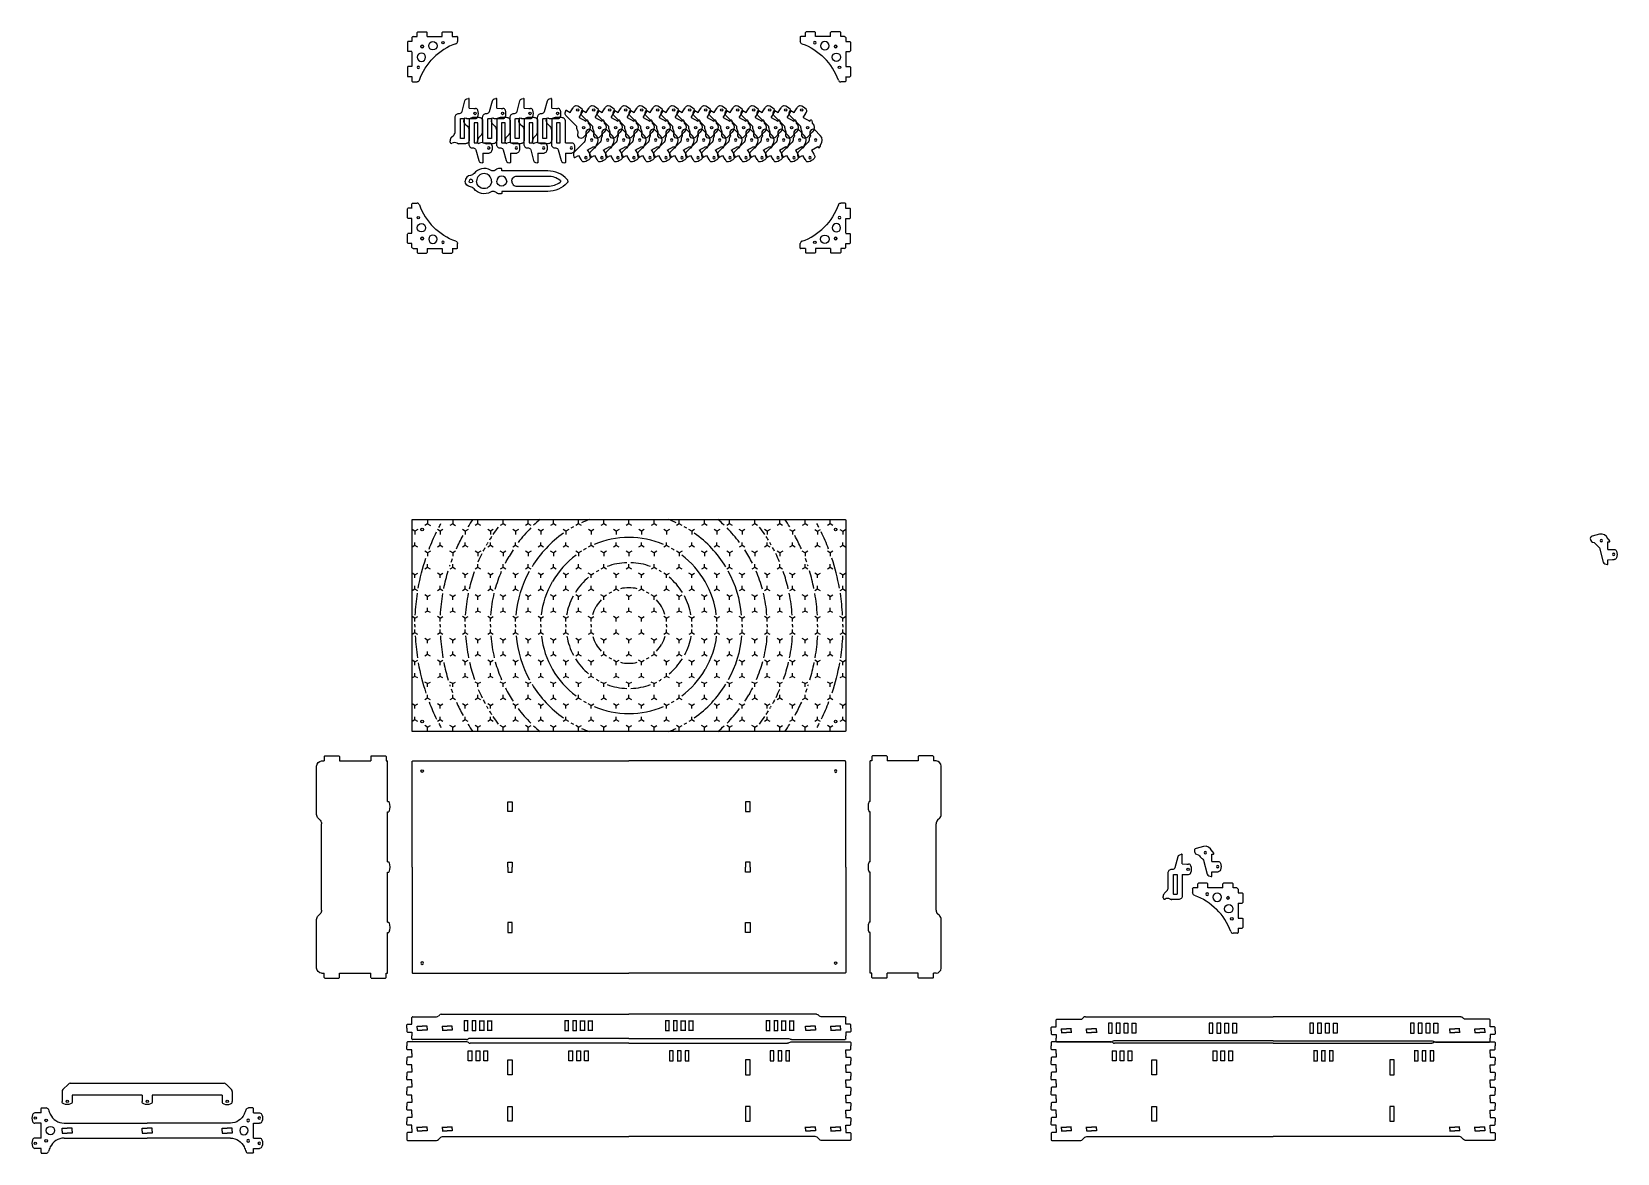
# Model space of a CAD drawing. Header units: inches. Extents: x -309 to 118, y -31 to 166.
# Drawn here: x -172.6 to -93.8, y 109.8 to 165.5 of the extents above; entities that cross this region are included whole.
import ezdxf

# ---------------------------------------------------------------- set-up
doc = ezdxf.new("R2010")
doc.units = ezdxf.units.IN
doc.header["$MEASUREMENT"] = 0
for name, color, linetype in [('CUT', 1, 'Continuous'), ('CUT_195', 3, 'Continuous'), ('ETCH', 5, 'Continuous')]:
    doc.layers.add(name, color=color, linetype=linetype)

# ---------------------------------------------------------------- blocks, each defined once
blk = doc.blocks.new('HingeHole')
at = {"layer": 'CUT', "ltscale": 0.003906}
for p, q in [((-0.0975, 0.495), (0.0975, 0.495)), ((0.0975, 0.005), (-0.0975, 0.005)), ((-0.0925, 0), (-0.0925, 0.5)), ((0.0925, 0.5), (0.0925, 0))]:
    blk.add_line(p, q, dxfattribs=at)
blk = doc.blocks.new('BraceHole_Quarter')
at = {"layer": 'CUT', "ltscale": 0.003906}
for p, q in [((-0.25, 0.0935), (0, 0.0935)), ((-0.246, 0), (-0.246, 0.0975))]:
    blk.add_line(p, q, dxfattribs=at)
blk = doc.blocks.new('BraceHole')
at = {"color": 0}
blk.add_blockref('BraceHole_Quarter', (0, 0), dxfattribs=at)
at = {"color": 0, "xscale": -1, "rotation": 180}
blk.add_blockref('BraceHole_Quarter', (0, 0), dxfattribs=at)
at = {"color": 0, "xscale": -1}
blk.add_blockref('BraceHole_Quarter', (0, 0), dxfattribs=at)
at = {"color": 0, "rotation": 180}
blk.add_blockref('BraceHole_Quarter', (0, 0), dxfattribs=at)
blk = doc.blocks.new('BraceHoles')
at = {"color": 0}
for p in [(0.5, 0), (1.75, 0)]:
    blk.add_blockref('BraceHole', p, dxfattribs=at)
blk = doc.blocks.new('Dovetail_Half')
for p, q in [((-0.25, 0.21375), (-0.25, 0.375)), ((-0.25, 0.21375), (-0.21875, 0.1825)), ((0, 0.1825), (-0.21875, 0.1825)), ((0, 0), (0, 0.1825))]:
    blk.add_line(p, q)
blk = doc.blocks.new('Bottom_Back_Half')
at = {"layer": 'CUT', "ltscale": 0.015625}
for p, q in [((-11.025, 6.229), (-11.025, 6.063)), ((-8.05, 6.26), (-10.994, 6.26)), ((0, 6.198), (-7.884, 6.198))]:
    blk.add_line(p, q, dxfattribs=at)
for points in [[(-5.793, 5.372), (-5.793, 4.628), (-6.017, 4.628), (-6.017, 5.372)], [(-5.793, 3.06), (-5.793, 2.316), (-6.017, 2.316), (-6.017, 3.06)]]:
    blk.add_lwpolyline(points, close=True, dxfattribs=at)
blk.add_lwpolyline([(-11.025, 1.563), (-11.025, 1.401, 0.414214), (-10.994, 1.37), (-9.55, 1.37, 0.198912), (-9.461, 1.407), (-9.347, 1.521, -0.198912), (-9.259, 1.558), (0, 1.558)], format="xyb", dxfattribs=at)
for centre, radius, start, end in [((-10.994, 6.229), 0.0312, 90, 180), ((-8.05, 6.135), 0.125, 48.59038, 90), ((-7.884, 6.323), 0.125, 228.59038, 270)]:
    blk.add_arc(centre, radius, start, end, dxfattribs=at)
at = {"rotation": 180}
for p in [(-7.89, 5.817), (-7.5, 5.817), (-7.11, 5.817), (-2.89, 5.817), (-2.5, 5.817), (-2.11, 5.817)]:
    blk.add_blockref('HingeHole', p, dxfattribs=at)
blk.add_blockref('BraceHoles', (-10.77, 1.938))
at = {"layer": 'CUT'}
for p in [(-10.775, 5.688), (-10.775, 4.938), (-10.775, 4.188), (-10.775, 3.438), (-10.775, 2.688), (-10.775, 1.938)]:
    blk.add_blockref('Dovetail_Half', p, dxfattribs=at)
at = {"layer": 'CUT', "xscale": -1, "rotation": 180}
for p in [(-10.775, 5.688), (-10.775, 4.938), (-10.775, 4.188), (-10.775, 3.438), (-10.775, 2.688), (-10.775, 1.938)]:
    blk.add_blockref('Dovetail_Half', p, dxfattribs=at)
blk = doc.blocks.new('Bottom_Back_Full')
blk.add_blockref('Bottom_Back_Half', (0, -1.375))
at = {"xscale": -1}
blk.add_blockref('Bottom_Back_Half', (0, -1.375), dxfattribs=at)
blk = doc.blocks.new('Dovetail_Out_Half')
for p, q in [((-0.01, 0.16125), (0.02125, 0.1925)), ((-0.01, 0), (-0.01, 0.16125)), ((0.02125, 0.1925), (0.24, 0.1925)), ((0.24, 0.1925), (0.24, 0.375))]:
    blk.add_line(p, q)
blk = doc.blocks.new('Lid_Top_Back_Half')
at = {"layer": 'CUT'}
for p, q in [((8.07, 0.005), (10.744, 0.005)), ((0, -0.058), (7.904, -0.058)), ((10.775, -0.026), (10.775, -0.188)), ((9.325, -1.255), (0, -1.255)), ((9.465, -1.167), (9.414, -1.218)), ((10.744, -1.13), (9.554, -1.13)), ((10.775, -0.938), (10.775, -1.099))]:
    blk.add_line(p, q, dxfattribs=at)
for centre, radius, start, end in [((8.07, -0.12), 0.125, 90, 131.40962), ((10.744, -0.026), 0.0312, 0, 90), ((7.904, 0.067), 0.125, 270, 311.40962), ((9.325, -1.13), 0.125, 270, 315), ((9.554, -1.255), 0.125, 90, 135), ((10.744, -1.099), 0.0312, 270, 0)]:
    blk.add_arc(centre, radius, start, end, dxfattribs=at)
at = {"rotation": 180}
for p in [(1.915, -0.437), (2.305, -0.437), (6.915, -0.437), (7.305, -0.437)]:
    blk.add_blockref('HingeHole', p, dxfattribs=at)
at = {"xscale": -1, "rotation": 180}
for p in [(2.695, -0.437), (3.085, -0.437), (7.695, -0.437), (8.085, -0.437)]:
    blk.add_blockref('HingeHole', p, dxfattribs=at)
at = {"xscale": -1}
blk.add_blockref('BraceHoles', (10.77, -0.563), dxfattribs=at)
at = {"layer": 'CUT', "xscale": -1}
blk.add_blockref('Dovetail_Out_Half', (11.015, -0.563), dxfattribs=at)
at = {"layer": 'CUT', "rotation": 180}
blk.add_blockref('Dovetail_Out_Half', (11.015, -0.563), dxfattribs=at)
blk = doc.blocks.new('Lid_Top_Back')
at = {"xscale": -1}
blk.add_blockref('Lid_Top_Back_Half', (0, 0), dxfattribs=at)
blk.add_blockref('Lid_Top_Back_Half', (0, 0))
blk = doc.blocks.new('BottomPlate_V2_Quarter')
at = {"layer": 'CUT'}
blk.add_lwpolyline([(-0.966, -1.279), (-0.966, 3.96, -0.414214), (-0.934, 3.991), (9.804, 3.991)], format="xyb", dxfattribs=at)
blk.add_lwpolyline([(4.011, 1.474), (3.787, 1.474), (3.787, 1.968), (4.011, 1.968)], close=True, dxfattribs=at)
blk.add_lwpolyline([(3.787, -1.279), (3.787, -1.032), (4.011, -1.032), (4.011, -1.279)], dxfattribs=at)
blk.add_circle((-0.466, 3.491), 0.0645, dxfattribs=at)
blk = doc.blocks.new('BottomPlate_V2')
blk.add_blockref('BottomPlate_V2_Quarter', (-9.804, 1.279))
at = {"xscale": -1}
blk.add_blockref('BottomPlate_V2_Quarter', (9.804, 1.279), dxfattribs=at)
at = {"xscale": -1, "rotation": 180}
blk.add_blockref('BottomPlate_V2_Quarter', (-9.804, -1.279), dxfattribs=at)
at = {"rotation": 180}
blk.add_blockref('BottomPlate_V2_Quarter', (9.804, -1.279), dxfattribs=at)
blk = doc.blocks.new('Latch_Mid')
at = {"layer": 'CUT_195', "ltscale": 0.007812}
for p, q in [((0.253, 0.919), (0.253, 1.369)), ((0.253, 0.919), (0.49, 0.909)), ((0.48, 0.909), (0.562, 0.909)), ((0.253, 0.403), (0.49, 0.403)), ((0.48, 0.403), (0.562, 0.403)), ((-0.698, -0.768), (-0.698, -0.7)), ((-0.625, -0.524), (-0.521, -0.42))]:
    blk.add_line(p, q, dxfattribs=at)
for points in [[(-0.448, -0.243), (-0.448, 0.472, -0.414214), (-0.261, 0.659), (-0.226, 0.659, 0.339454), (-0.105, 0.752), (0.038, 1.288, -0.267949), (0.127, 1.376), (0.214, 1.4)], [(0.253, 0.403), (0.253, -0.659, -0.414214), (0.065, -0.847), (-0.261, -0.847, -0.131652), (-0.354, -0.822, -0.131652)]]:
    blk.add_lwpolyline(points, format="xyb", dxfattribs=at)
at = {"layer": 'CUT_195'}
blk.add_lwpolyline([(-0.19, -0.573), (-0.19, 0.386, -0.414214), (-0.174, 0.401), (-0.021, 0.401, -0.414214), (-0.005, 0.386), (-0.005, -0.573, -0.414214), (-0.021, -0.589), (-0.174, -0.589, -0.414214)], format="xyb", close=True, dxfattribs=at)
at = {"layer": 'CUT_195', "ltscale": 0.003906}
blk.add_circle((0.542, 0.656), 0.0595, dxfattribs=at)
at = {"layer": 'CUT_195', "ltscale": 0.007812}
for centre, radius, start, end in [((0.222, 1.369), 0.0312, 0, 105), ((0.562, 0.784), 0.125, 18.36546, 90), ((0.177, 0.656), 0.531, 341.63454, 18.36546), ((0.562, 0.528), 0.125, 270, 341.63454), ((-0.448, -0.7), 0.25, 135, 180), ((-0.636, -0.768), 0.0625, 180, 300), ((-0.698, -0.243), 0.25, 315, 0), ((-0.479, -1.038), 0.25, 60, 120), ((-0.261, -0.659), 0.188, 240, 270)]:
    blk.add_arc(centre, radius, start, end, dxfattribs=at)
blk = doc.blocks.new('Bracket_V2')
at = {"layer": 'CUT'}
for p, q in [((-0.387, 0.451), (-0.419, 0.419)), ((-0.387, 0.451), (-0.2, 0.451)), ((-0.2, 0.65), (-0.168, 0.682)), ((-0.2, 0.451), (-0.2, 0.65)), ((-0.168, 0.682), (0.275, 0.682)), ((0.275, 0.682), (0.306, 0.65)), ((0.306, 0.451), (0.306, 0.65)), ((0.311, 0.451), (1.05, 0.451)), ((1.05, 0.65), (1.082, 0.682)), ((1.05, 0.451), (1.05, 0.65)), ((1.082, 0.682), (1.525, 0.682)), ((1.525, 0.682), (1.556, 0.65)), ((1.551, 0.451), (1.777, 0.451)), ((1.556, 0.451), (1.556, 0.65)), ((1.808, 0.419), (1.808, 0.202))]:
    blk.add_line(p, q, dxfattribs=at)
for centre, radius in [((0.053, -0.053), 0.0645), ((0.589, -0.017), 0.209), ((1.089, 0.137), 0.0645)]:
    blk.add_circle(centre, radius, dxfattribs=at)
for centre, radius, start, end in [((2.735, -2.735), 2.995, 109.70475, 135), ((1.683, 0.202), 0.125, 289.70475, 360), ((1.777, 0.419), 0.0312, 0, 90)]:
    blk.add_arc(centre, radius, start, end, dxfattribs=at)
blk = doc.blocks.new('Bracket_V2_both')
at = {"xscale": -1}
blk.add_blockref('Bracket_V2', (-0.447, -0.447), dxfattribs=at)
at = {"rotation": 270}
blk.add_blockref('Bracket_V2', (-0.447, -0.447), dxfattribs=at)
blk = doc.blocks.new('HingeTop')
at = {"layer": 'CUT_195', "ltscale": 0.007812}
for p, q in [((-0.242, 0.263), (-0.005, 0.253)), ((-0.015, 0.253), (0.067, 0.253)), ((-0.242, -0.253), (-0.005, -0.253)), ((-0.015, -0.253), (0.067, -0.253))]:
    blk.add_line(p, q, dxfattribs=at)
at = {"layer": 'CUT_195'}
blk.add_lwpolyline([(-0.242, -0.25), (-0.242, -0.622), (-0.179, -0.622, -0.57735), (-0.152, -0.669), (-0.191, -0.737, -0.267949), (-0.218, -0.753), (-0.224, -0.753, 0.336424), (-0.254, -0.776, -0.411031), (-0.655, -1.004), (-1.025, -0.905, -0.414214), (-1.114, -0.752), (-1.099, -0.698, -0.267949), (-1.011, -0.61), (-0.934, -0.589, 0.203798), (-0.857, -0.529, -0.141217), (-0.729, -0.4, 0.203798), (-0.668, -0.323), (-0.481, 0.375, -0.267949), (-0.393, 0.464), (-0.281, 0.493, -0.493145), (-0.242, 0.463), (-0.242, 0.263)], format="xyb", dxfattribs=at)
at = {"layer": 'CUT_195', "ltscale": 0.003906}
for centre in [(0.047, 0), (-0.57, -0.688)]:
    blk.add_circle(centre, 0.0595, dxfattribs=at)
at = {"layer": 'CUT_195', "ltscale": 0.007812}
for centre, radius, start, end in [((0.067, 0.128), 0.125, 18.36546, 90), ((-0.318, 0), 0.531, 341.63454, 18.36546), ((0.067, -0.128), 0.125, 270, 341.63454)]:
    blk.add_arc(centre, radius, start, end, dxfattribs=at)
blk = doc.blocks.new('DividerTab')
for p, q in [((-2.729, 0), (-5.145, 0)), ((4.895, 0), (2.479, 0)), ((-5.645, -0.405), (-5.614, -0.373)), ((-5.645, -0.405), (-5.645, -1.102)), ((-5.614, -0.373), (-5.395, -0.373)), ((-5.395, -0.25), (-5.395, -0.373)), ((-2.552, -0.073), (-2.448, -0.177)), ((2.021, -0.25), (-2.271, -0.25)), ((2.302, -0.073), (2.198, -0.177)), ((5.145, -0.25), (5.145, -0.373)), ((5.364, -0.373), (5.145, -0.373)), ((5.395, -0.405), (5.364, -0.373)), ((5.395, -0.405), (5.395, -1.102)), ((-5.614, -1.133), (-5.645, -1.102)), ((-5.614, -1.133), (-5.395, -1.133)), ((-5.395, -1.133), (-5.395, -2.686)), ((5.145, -1.133), (5.145, -2.686)), ((5.364, -1.133), (5.145, -1.133)), ((5.364, -1.133), (5.395, -1.102)), ((-5.645, -2.717), (-5.614, -2.686)), ((-5.645, -2.717), (-5.645, -3.415)), ((-5.614, -2.686), (-5.395, -2.686)), ((5.364, -2.686), (5.145, -2.686)), ((5.395, -2.717), (5.364, -2.686)), ((5.395, -2.717), (5.395, -3.415)), ((-5.614, -3.446), (-5.645, -3.415)), ((-5.614, -3.446), (-5.395, -3.446)), ((-5.395, -3.446), (-5.395, -3.528)), ((-3.38, -3.528), (-5.395, -3.528)), ((-3.38, -3.528), (-3.38, -3.581)), ((-0.38, -3.528), (-2.87, -3.528)), ((-2.87, -3.528), (-2.87, -3.581)), ((-0.38, -3.528), (-0.38, -3.581)), ((2.62, -3.528), (0.13, -3.528)), ((0.13, -3.528), (0.13, -3.581)), ((2.62, -3.528), (2.62, -3.581)), ((5.145, -3.528), (3.13, -3.528)), ((3.13, -3.528), (3.13, -3.581)), ((5.145, -3.446), (5.145, -3.528)), ((5.364, -3.446), (5.145, -3.446)), ((5.364, -3.446), (5.395, -3.415))]:
    blk.add_line(p, q)
for centre, radius, start, end in [((-5.145, -0.25), 0.25, 90, 180), ((-2.729, -0.25), 0.25, 45, 90), ((2.479, -0.25), 0.25, 90, 135), ((4.895, -0.25), 0.25, 0, 90), ((-2.271, 0), 0.25, 225, 270), ((2.021, 0), 0.25, 270, 315), ((-3.125, -2.953), 0.679, 247.94246, 292.08201), ((-0.125, -2.953), 0.679, 247.94246, 292.08201), ((2.875, -2.953), 0.679, 247.94246, 292.08201)]:
    blk.add_arc(centre, radius, start, end)
blk = doc.blocks.new('GridHex')
at = {"layer": 'CUT'}
blk.add_lwpolyline([(-28.632, -8.364), (-28.632, 2.114, -0.414214), (-28.601, 2.145), (-7.123, 2.145, -0.414214), (-7.092, 2.114), (-7.092, -8.364, -0.414214), (-7.123, -8.395), (-28.601, -8.395, -0.414214)], format="xyb", close=True, dxfattribs=at)
for centre in [(-28.132, 1.645), (-7.592, 1.645), (-28.132, -7.895), (-7.592, -7.895)]:
    blk.add_circle(centre, 0.0645, dxfattribs=at)
blk = doc.blocks.new('Node')
at = {"layer": 'CUT', "linetype": 'Continuous'}
for p, q in [((0, 0), (-0.139, -0.08)), ((0, 0), (0, 0.161)), ((0.139, -0.08), (0, 0))]:
    blk.add_line(p, q, dxfattribs=at)
blk = doc.blocks.new('HexRing')
at = {"layer": 'ETCH'}
for radius, start, end in [(10.625, 27.30273, 28.51701), (8.125, 29.48976, 30), (9.375, 23.9534, 28.51701), (10.625, 20.93855, 25.95223), (6.875, 26.80108, 30), (8.125, 27.05494, 28.52128), (8.125, 22.97239, 26.18108), (9.375, 19.57419, 20.76408), (10.625, 10.05143, 18.39697), (5.625, 5.29439, 28.72666), (6.875, 15.16591, 23.1301), (8.125, 13.0021, 19.29539), (9.375, 18.30245, 18.79691), (9.375, 11.33708, 16.82765), (4.375, 6.8699, 30), (6.875, 4.30765, 13.54409), (8.125, 3.63128, 11.35988), (9.375, 3.13863, 9.81922), (10.625, 2.76376, 8.66166), (1.875, 17.15636, 30), (3.125, 9.79182, 28.17766), (1.875, 0, 2.29272), (3.125, 0, 1.37529), (4.375, 0, 0.98228), (5.625, 0, 0.76398), (6.875, 0, 0.62506), (8.125, 0, 0.5289), (9.375, 0, 0.45837), (10.625, 0, 0.40445)]:
    blk.add_arc((0, 0), radius, start, end, dxfattribs=at)
blk = doc.blocks.new('Ripples')
at = {"layer": 'ETCH'}
for radius, start, end in [(9.375, 145.79654, 148.51701), (8.125, 142.97239, 146.18108), (6.875, 135.16591, 143.1301), (6.875, 129.95532, 133.54409), (5.625, 120, 120.76398), (5.625, 119.23602, 120), (5.625, 110.46452, 114.70561), (5.625, 65.29439, 69.53548), (5.625, 60, 60.76398), (5.625, 59.23602, 60), (6.875, 46.45591, 50.04468), (6.875, 36.8699, 44.83409), (8.125, 33.81892, 37.02761), (9.375, 31.48299, 34.20346), (8.125, 149.48976, 150), (8.125, 147.05494, 148.52128), (5.625, 125.29439, 148.72666), (4.375, 90, 113.1301), (4.375, 66.8699, 90), (5.625, 31.27334, 54.70561), (8.125, 31.47872, 32.94506), (8.125, 30, 30.51024), (6.875, 146.80108, 150), (4.375, 126.8699, 150), (4.375, 120, 120.98228), (4.375, 119.01772, 120), (4.375, 60, 60.98228), (4.375, 59.01772, 60), (4.375, 30, 53.1301), (6.875, 30, 33.19892), (3.125, 129.79182, 148.17766), (3.125, 120, 121.37529), (3.125, 118.62471, 120), (3.125, 91.82234, 110.20818), (3.125, 69.79182, 88.17766), (3.125, 60, 61.37529), (3.125, 58.62471, 60), (3.125, 31.82234, 50.20818), (1.875, 120, 122.29272), (1.875, 117.70728, 120), (1.875, 90, 102.84364), (1.875, 77.15636, 90), (1.875, 60, 62.29272), (1.875, 57.70728, 60), (1.875, 137.15636, 150), (1.875, 30, 42.84364), (1.875, 210, 222.84364), (1.875, 317.15636, 330), (4.375, 210, 233.1301), (3.125, 211.82234, 230.20818), (1.875, 237.70728, 240), (1.875, 240, 242.29272), (1.875, 257.15636, 270), (1.875, 270, 282.84364), (1.875, 297.70728, 300), (1.875, 300, 302.29272), (3.125, 309.79182, 328.17766), (4.375, 306.8699, 330), (5.625, 211.27334, 234.70561), (3.125, 238.62471, 240), (3.125, 240, 241.37529), (3.125, 249.79182, 268.17766), (3.125, 271.82234, 290.20818), (3.125, 298.62471, 300), (3.125, 300, 301.37529), (5.625, 305.29439, 328.72666), (6.875, 210, 213.19892), (4.375, 239.01772, 240), (4.375, 240, 240.98228), (4.375, 299.01772, 300), (4.375, 300, 300.98228), (6.875, 326.80108, 330), (8.125, 210, 210.51024), (8.125, 211.47872, 212.94506), (8.125, 213.81892, 217.02761), (6.875, 216.8699, 224.83409), (4.375, 246.8699, 270), (4.375, 270, 293.1301), (6.875, 315.16591, 323.1301), (8.125, 322.97239, 326.18108), (8.125, 327.05494, 328.52128), (8.125, 329.48976, 330), (9.375, 211.48299, 214.20346), (6.875, 226.45591, 230.04468), (5.625, 239.23602, 240), (5.625, 240, 240.76398), (5.625, 245.29439, 249.53548), (5.625, 290.46452, 294.70561), (5.625, 299.23602, 300), (5.625, 300, 300.76398), (6.875, 309.95532, 313.54409), (9.375, 325.79654, 328.51701)]:
    blk.add_arc((0, 0), radius, start, end, dxfattribs=at)
at = {"layer": 'ETCH', "xscale": -1}
blk.add_blockref('HexRing', (0, 0), dxfattribs=at)
at = {"layer": 'ETCH'}
blk.add_blockref('HexRing', (0, 0), dxfattribs=at)
at = {"layer": 'ETCH', "rotation": 180}
blk.add_blockref('HexRing', (0, 0), dxfattribs=at)
at = {"layer": 'ETCH', "xscale": -1, "rotation": 180}
blk.add_blockref('HexRing', (0, 0), dxfattribs=at)
blk = doc.blocks.new('LidArt')
at = {"layer": 'CUT'}
for radius, start, end in [(9.375, 29.92643, 30), (4.375, 299.01772, 300)]:
    blk.add_arc((0, 0), radius, start, end, dxfattribs=at)
for name, p in [('GridHex', (17.862, 3.125)), ('Ripples', (0, 0))]:
    blk.add_blockref(name, p)
for p, xscale, rotation in [((-10.625, 4.691), -1, 180), ((-10, 5.052), -0.9999999999999997, 240), ((-9.375, 4.691), -1, 180), ((-8.75, 5.052), -0.9999999999999997, 240), ((-8.125, 4.691), -1, 180), ((-7.5, 5.052), -1, 119.9999999999999), ((-6.875, 4.691), -1, 180), ((-6.25, 5.052), -1, 119.9999999999999), ((-5.625, 4.691), -1, 180), ((-5, 5.052), -1, 119.9999999999999), ((-4.375, 4.691), -1, 180), ((-3.75, 5.052), -1, 119.9999999999999), ((-3.125, 4.691), -1, 180), ((-2.5, 5.052), -1, 119.9999999999999), ((-1.875, 4.691), -1, 180), ((-1.25, 5.052), -1, 119.9999999999999), ((-0.625, 4.691), -1, 180), ((0, 5.052), -1, 119.9999999999999), ((0.625, 4.691), -1, 180), ((1.25, 5.052), -1, 119.9999999999999), ((1.875, 4.691), -1, 180), ((2.5, 5.052), -1, 119.9999999999999), ((3.125, 4.691), -1, 180), ((3.75, 5.052), -1, 119.9999999999999), ((4.375, 4.691), -1, 180), ((5, 5.052), -1, 119.9999999999999), ((5.625, 4.691), -1, 180), ((6.25, 5.052), -1, 119.9999999999999), ((6.875, 4.691), -1, 180), ((7.5, 5.052), -1, 119.9999999999999), ((8.75, 5.052), -1, 119.9999999999999), ((10, 5.052), -1, 119.9999999999999), ((-10.625, 3.969), -1, 119.9999999999999), ((-9.375, 3.969), -1, 119.9999999999999), ((-8.125, 3.969), -1, 119.9999999999999), ((-6.875, 3.969), -1, 119.9999999999999), ((-5.625, 3.969), -1, 119.9999999999999), ((-4.375, 3.969), -1, 119.9999999999999), ((-3.125, 3.969), -1, 119.9999999999999), ((-1.875, 3.969), -1, 119.9999999999999), ((-0.625, 3.969), -1, 119.9999999999999), ((0.625, 3.969), -1, 119.9999999999999), ((1.875, 3.969), -1, 119.9999999999999), ((3.125, 3.969), -1, 119.9999999999999), ((4.375, 3.969), -1, 119.9999999999999), ((5.625, 3.969), -1, 119.9999999999999), ((6.875, 3.969), -1, 119.9999999999999), ((8.125, 3.969), -1, 119.9999999999999), ((9.375, 3.969), -1, 119.9999999999999), ((10.625, 3.969), -1, 119.9999999999999), ((-10, 3.608), -1, 180), ((-8.75, 3.608), -1, 180), ((-7.5, 3.608), -1, 180), ((-6.25, 3.608), -1, 180), ((-5, 3.608), -1, 180), ((-3.75, 3.608), -1, 180), ((-2.5, 3.608), -1, 180), ((-1.25, 3.608), -1, 180), ((0, 3.608), -1, 180), ((1.25, 3.608), -1, 180), ((2.5, 3.608), -1, 180), ((3.75, 3.608), -1, 180), ((5, 3.608), -1, 180), ((6.25, 3.608), -1, 180), ((7.5, 3.608), -1, 180), ((8.75, 3.608), -1, 180), ((10, 3.608), -1, 180), ((-10.625, 2.526), -1, 59.99999999999994), ((-10, 2.887), -1, 119.9999999999999), ((-9.375, 2.526), -1, 59.99999999999994), ((-8.75, 2.887), -1, 119.9999999999999), ((-8.125, 2.526), -1, 59.99999999999994), ((-7.5, 2.887), -1, 119.9999999999999), ((-6.875, 2.526), -1, 59.99999999999994), ((-6.25, 2.887), -1, 119.9999999999999), ((-5.625, 2.526), -1, 59.99999999999994), ((-5, 2.887), -1, 119.9999999999999), ((-4.375, 2.526), -1, 59.99999999999994), ((-3.75, 2.887), -1, 119.9999999999999), ((-3.125, 2.526), -1, 59.99999999999994), ((-2.5, 2.887), -1, 119.9999999999999), ((-1.875, 2.526), -1, 59.99999999999994), ((-1.25, 2.887), -1, 119.9999999999999), ((-0.625, 2.526), -1, 59.99999999999994), ((0, 2.887), -1, 119.9999999999999), ((0.625, 2.526), -1, 59.99999999999994), ((1.25, 2.887), -1, 119.9999999999999), ((1.875, 2.526), -1, 59.99999999999994), ((2.5, 2.887), -1, 119.9999999999999), ((3.125, 2.526), -1, 59.99999999999994), ((3.75, 2.887), -1, 119.9999999999999), ((4.375, 2.526), -1, 59.99999999999994), ((5, 2.887), -1, 119.9999999999999), ((5.625, 2.526), -1, 59.99999999999994), ((6.25, 2.887), -1, 119.9999999999999), ((6.875, 2.526), -1, 59.99999999999994), ((7.5, 2.887), -1, 119.9999999999999), ((8.125, 2.526), -1, 59.99999999999994), ((8.75, 2.887), -1, 119.9999999999999), ((9.375, 2.526), -1, 59.99999999999994), ((10, 2.887), -1, 119.9999999999999), ((10.625, 2.526), -1, 59.99999999999994), ((-10.625, 1.804), -1, 119.9999999999999), ((-10, 1.443), -1, 59.99999999999994), ((-9.375, 1.804), -1, 119.9999999999999), ((-8.75, 1.443), -1, 59.99999999999994), ((-8.125, 1.804), -1, 119.9999999999999), ((-7.5, 1.443), -1, 59.99999999999994), ((-6.875, 1.804), -1, 119.9999999999999), ((-6.25, 1.443), -1, 59.99999999999994), ((-5.625, 1.804), -1, 119.9999999999999), ((-5, 1.443), -1, 59.99999999999994), ((-4.375, 1.804), -1, 119.9999999999999), ((-3.75, 1.443), -1, 59.99999999999994), ((-3.125, 1.804), -1, 119.9999999999999), ((-2.5, 1.443), -1, 59.99999999999994), ((-1.875, 1.804), -1, 119.9999999999999), ((-1.25, 1.443), -1, 59.99999999999994), ((-0.625, 1.804), -1, 119.9999999999999), ((0, 1.443), -1, 59.99999999999994), ((0.625, 1.804), -1, 119.9999999999999), ((1.25, 1.443), -1, 59.99999999999994), ((1.875, 1.804), -1, 119.9999999999999), ((2.5, 1.443), -1, 59.99999999999994), ((3.125, 1.804), -1, 119.9999999999999), ((3.75, 1.443), -1, 59.99999999999994), ((4.375, 1.804), -1, 119.9999999999999), ((5, 1.443), -1, 59.99999999999994), ((5.625, 1.804), -1, 119.9999999999999), ((6.25, 1.443), -1, 59.99999999999994), ((6.875, 1.804), -1, 119.9999999999999), ((7.5, 1.443), -1, 59.99999999999994), ((8.125, 1.804), -1, 119.9999999999999), ((8.75, 1.443), -1, 59.99999999999994), ((9.375, 1.804), -1, 119.9999999999999), ((10, 1.443), -1, 59.99999999999994), ((10.625, 1.804), -1, 119.9999999999999), ((-10, 0.722), -1, 119.9999999999999), ((-8.75, 0.722), -1, 119.9999999999999), ((-7.5, 0.722), -1, 119.9999999999999), ((-6.25, 0.722), -1, 119.9999999999999), ((-5, 0.722), -1, 119.9999999999999), ((-3.75, 0.722), -1, 119.9999999999999), ((-2.5, 0.722), -1, 119.9999999999999), ((-1.25, 0.722), -1, 119.9999999999999), ((0, 0.722), -1, 119.9999999999999), ((1.25, 0.722), -1, 119.9999999999999), ((2.5, 0.722), -1, 119.9999999999999), ((3.75, 0.722), -1, 119.9999999999999), ((5, 0.722), -1, 119.9999999999999), ((6.25, 0.722), -1, 119.9999999999999), ((7.5, 0.722), -1, 119.9999999999999), ((8.75, 0.722), -1, 119.9999999999999), ((10, 0.722), -1, 119.9999999999999), ((-10.625, 0.361), -1, 59.99999999999994), ((-9.375, 0.361), -1, 59.99999999999994), ((-8.125, 0.361), -1, 59.99999999999994), ((-6.875, 0.361), -1, 59.99999999999994), ((-5.625, 0.361), -1, 59.99999999999994), ((-4.375, 0.361), -1, 59.99999999999994), ((-3.125, 0.361), -1, 59.99999999999994), ((-1.875, 0.361), -1, 59.99999999999994), ((-0.625, 0.361), -1, 59.99999999999994), ((0.625, 0.361), -1, 59.99999999999994), ((1.875, 0.361), -1, 59.99999999999994), ((3.125, 0.361), -1, 59.99999999999994), ((4.375, 0.361), -1, 59.99999999999994), ((5.625, 0.361), -1, 59.99999999999994), ((6.875, 0.361), -1, 59.99999999999994), ((8.125, 0.361), -1, 59.99999999999994), ((9.375, 0.361), -1, 59.99999999999994), ((10.625, 0.361), -1, 59.99999999999994), ((-10.625, -0.361), -1, 119.9999999999999), ((-10, -0.722), -1, 59.99999999999994), ((-9.375, -0.361), -1, 119.9999999999999), ((-8.75, -0.722), -1, 59.99999999999994), ((-8.125, -0.361), -1, 119.9999999999999), ((-7.5, -0.722), -1, 59.99999999999994), ((-6.875, -0.361), -1, 119.9999999999999), ((-6.25, -0.722), -1, 59.99999999999994), ((-5.625, -0.361), -1, 119.9999999999999), ((-5, -0.722), -1, 59.99999999999994), ((-4.375, -0.361), -1, 119.9999999999999), ((-3.75, -0.722), -1, 59.99999999999994), ((-3.125, -0.361), -1, 119.9999999999999), ((-2.5, -0.722), -1, 59.99999999999994), ((-1.875, -0.361), -1, 119.9999999999999), ((-1.25, -0.722), -1, 59.99999999999994), ((-0.625, -0.361), -1, 119.9999999999999), ((0, -0.722), -1, 59.99999999999994), ((0.625, -0.361), -1, 119.9999999999999), ((1.25, -0.722), -1, 59.99999999999994), ((1.875, -0.361), -1, 119.9999999999999), ((2.5, -0.722), -1, 59.99999999999994), ((3.125, -0.361), -1, 119.9999999999999), ((3.75, -0.722), -1, 59.99999999999994), ((4.375, -0.361), -1, 119.9999999999999), ((5, -0.722), -1, 59.99999999999994), ((5.625, -0.361), -1, 119.9999999999999), ((6.25, -0.722), -1, 59.99999999999994), ((6.875, -0.361), -1, 119.9999999999999), ((7.5, -0.722), -1, 59.99999999999994), ((8.125, -0.361), -1, 119.9999999999999), ((8.75, -0.722), -1, 59.99999999999994), ((9.375, -0.361), -1, 119.9999999999999), ((10, -0.722), -1, 59.99999999999994), ((10.625, -0.361), -1, 119.9999999999999), ((-10, -1.443), -1, 119.9999999999999), ((-8.75, -1.443), -1, 119.9999999999999), ((-7.5, -1.443), -1, 119.9999999999999), ((-6.25, -1.443), -1, 119.9999999999999), ((-5, -1.443), -1, 119.9999999999999), ((-3.75, -1.443), -1, 119.9999999999999), ((-2.5, -1.443), -1, 119.9999999999999), ((-1.25, -1.443), -1, 119.9999999999999), ((0, -1.443), -1, 119.9999999999999), ((1.25, -1.443), -1, 119.9999999999999), ((2.5, -1.443), -1, 119.9999999999999), ((3.75, -1.443), -1, 119.9999999999999), ((5, -1.443), -1, 119.9999999999999), ((6.25, -1.443), -1, 119.9999999999999), ((7.5, -1.443), -1, 119.9999999999999), ((8.75, -1.443), -1, 119.9999999999999), ((10, -1.443), -1, 119.9999999999999), ((-10.625, -1.804), -1, 59.99999999999994), ((-9.375, -1.804), -1, 59.99999999999994), ((-8.125, -1.804), -1, 59.99999999999994), ((-6.875, -1.804), -1, 59.99999999999994), ((-5.625, -1.804), -1, 59.99999999999994), ((-4.375, -1.804), -1, 59.99999999999994), ((-3.125, -1.804), -1, 59.99999999999994), ((-1.875, -1.804), -1, 59.99999999999994), ((-0.625, -1.804), -1, 59.99999999999994), ((0.625, -1.804), -1, 59.99999999999994), ((1.875, -1.804), -1, 59.99999999999994), ((3.125, -1.804), -1, 59.99999999999994), ((4.375, -1.804), -1, 59.99999999999994), ((5.625, -1.804), -1, 59.99999999999994), ((6.875, -1.804), -1, 59.99999999999994), ((8.125, -1.804), -1, 59.99999999999994), ((9.375, -1.804), -1, 59.99999999999994), ((10.625, -1.804), -1, 59.99999999999994), ((-10.625, -2.526), -1, 119.9999999999999), ((-10, -2.887), -1, 59.99999999999994), ((-9.375, -2.526), -1, 119.9999999999999), ((-8.75, -2.887), -1, 59.99999999999994), ((-8.125, -2.526), -1, 119.9999999999999), ((-7.5, -2.887), -1, 59.99999999999994), ((-6.875, -2.526), -1, 119.9999999999999), ((-6.25, -2.887), -1, 59.99999999999994), ((-5.625, -2.526), -1, 119.9999999999999), ((-5, -2.887), -1, 59.99999999999994), ((-4.375, -2.526), -1, 119.9999999999999), ((-3.75, -2.887), -1, 59.99999999999994), ((-3.125, -2.526), -1, 119.9999999999999), ((-2.5, -2.887), -1, 59.99999999999994), ((-1.875, -2.526), -1, 119.9999999999999), ((-1.25, -2.887), -1, 59.99999999999994), ((-0.625, -2.526), -1, 119.9999999999999), ((0, -2.887), -1, 59.99999999999994), ((0.625, -2.526), -1, 119.9999999999999), ((1.25, -2.887), -1, 59.99999999999994), ((1.875, -2.526), -1, 119.9999999999999), ((2.5, -2.887), -1, 59.99999999999994), ((3.125, -2.526), -1, 119.9999999999999), ((3.75, -2.887), -1, 59.99999999999994), ((4.375, -2.526), -1, 119.9999999999999), ((5, -2.887), -1, 59.99999999999994), ((5.625, -2.526), -1, 119.9999999999999), ((6.25, -2.887), -1, 59.99999999999994), ((6.875, -2.526), -1, 119.9999999999999), ((7.5, -2.887), -1, 59.99999999999994), ((8.125, -2.526), -1, 119.9999999999999), ((8.75, -2.887), -1, 59.99999999999994), ((9.375, -2.526), -1, 119.9999999999999), ((10, -2.887), -1, 59.99999999999994), ((10.625, -2.526), -1, 119.9999999999999), ((-10.625, -3.969), -1, 59.99999999999994), ((-10, -3.608), -1, 119.9999999999999), ((-9.375, -3.969), -1, 59.99999999999994), ((-8.75, -3.608), -1, 119.9999999999999), ((-8.125, -3.969), -1, 59.99999999999994), ((-7.5, -3.608), -1, 119.9999999999999), ((-6.875, -3.969), -1, 59.99999999999994), ((-6.25, -3.608), -1, 119.9999999999999), ((-5.625, -3.969), -1, 59.99999999999994), ((-5, -3.608), -1, 119.9999999999999), ((-4.375, -3.969), -1, 59.99999999999994), ((-3.75, -3.608), -1, 119.9999999999999), ((-3.125, -3.969), -1, 59.99999999999994), ((-2.5, -3.608), -1, 119.9999999999999), ((-1.875, -3.969), -1, 59.99999999999994), ((-1.25, -3.608), -1, 119.9999999999999), ((-0.625, -3.969), -1, 59.99999999999994), ((0, -3.608), -1, 119.9999999999999), ((0.625, -3.969), -1, 59.99999999999994), ((1.25, -3.608), -1, 119.9999999999999), ((1.875, -3.969), -1, 59.99999999999994), ((2.5, -3.608), -1, 119.9999999999999), ((3.125, -3.969), -1, 59.99999999999994), ((3.75, -3.608), -1, 119.9999999999999), ((4.375, -3.969), -1, 59.99999999999994), ((5, -3.608), -1, 119.9999999999999), ((5.625, -3.969), -1, 59.99999999999994), ((6.25, -3.608), -1, 119.9999999999999), ((6.875, -3.969), -1, 59.99999999999994), ((7.5, -3.608), -1, 119.9999999999999), ((8.125, -3.969), -1, 59.99999999999994), ((8.75, -3.608), -1, 119.9999999999999), ((9.375, -3.969), -1, 59.99999999999994), ((10, -3.608), -1, 119.9999999999999), ((10.625, -3.969), -1, 59.99999999999994), ((-10.625, -4.691), -1, 119.9999999999999), ((-9.375, -4.691), -1, 119.9999999999999), ((-8.125, -4.691), -1, 119.9999999999999), ((-6.875, -4.691), -1, 119.9999999999999), ((-5.625, -4.691), -1, 119.9999999999999), ((-4.375, -4.691), -1, 119.9999999999999), ((-3.125, -4.691), -1, 119.9999999999999), ((-1.875, -4.691), -1, 119.9999999999999), ((-0.625, -4.691), -1, 119.9999999999999), ((0.625, -4.691), -1, 119.9999999999999), ((1.875, -4.691), -1, 119.9999999999999), ((3.125, -4.691), -1, 119.9999999999999), ((4.375, -4.691), -1, 119.9999999999999), ((5.625, -4.691), -1, 119.9999999999999), ((6.875, -4.691), -1, 119.9999999999999), ((8.125, -4.691), -1, 119.9999999999999), ((9.375, -4.691), -1, 119.9999999999999), ((10.625, -4.691), -1, 119.9999999999999), ((-10, -5.052), -1, 59.99999999999994), ((-8.75, -5.052), -1, 59.99999999999994), ((-7.5, -5.052), -1, 59.99999999999994), ((-6.25, -5.052), -1, 59.99999999999994), ((-5, -5.052), -1, 59.99999999999994), ((-3.75, -5.052), -1, 59.99999999999994), ((-2.5, -5.052), -1, 59.99999999999994), ((-1.25, -5.052), -1, 59.99999999999994), ((0, -5.052), -1, 59.99999999999994), ((1.25, -5.052), -1, 59.99999999999994), ((2.5, -5.052), -1, 59.99999999999994), ((3.75, -5.052), -1, 59.99999999999994), ((5, -5.052), -1, 59.99999999999994), ((6.25, -5.052), -1, 59.99999999999994), ((7.5, -5.052), -1, 59.99999999999994), ((8.75, -5.052), -1, 59.99999999999994), ((10, -5.052), -1, 59.99999999999994)]:
    blk.add_blockref('Node', p, dxfattribs=dict(at, xscale=xscale, rotation=rotation))
at = {"layer": 'CUT', "rotation": 180}
for p in [(8.125, 4.691), (9.375, 4.691), (10.625, 4.691)]:
    blk.add_blockref('Node', p, dxfattribs=at)
blk = doc.blocks.new('Key')
at = {"layer": 'CUT'}
for points in [[(4.159, 0, 0.19175), (4.127, 0.086, 0.209924), (3.167, 0.508), (0.894, 0.508, -0.414214), (0.878, 0.524), (0.878, 0.597, 0.414214), (0.847, 0.628), (0.717, 0.628, 0.208712), (0.623, 0.587, -0.208712), (0.442, 0.508, -0.133256), (0.317, 0.542, 0.379381), (-0.5, 0.38, -0.214403), (-0.678, 0.283, 0.392211), (-0.941, 0)], [(1.378, 0, -0.414214), (1.63, 0.252), (3.167, 0.252, -0.158177), (3.782, 0.052, -0.248072), (3.807, 0, -0.248072)]]:
    blk.add_lwpolyline(points, format="xyb", dxfattribs=at)
for centre, radius in [((-0.656, 0), 0.0907), ((0, 0), 0.372), ((0.875, 0), 0.247)]:
    blk.add_arc(centre, radius, 0, 180, dxfattribs=at)
blk = doc.blocks.new('Key_Full')
blk.add_blockref('Key', (0, 0))
at = {"xscale": -1, "rotation": 180}
blk.add_blockref('Key', (0, 0), dxfattribs=at)
blk = doc.blocks.new('Spanner')
at = {"layer": 'CUT'}
for p, q in [((-2.982, 0.875), (-3.29, 0.875)), ((-2.982, 0.875), (-2.982, 1.096)), ((-2.951, 1.127), (-2.733, 1.127)), ((-2.982, 0.369), (-3.29, 0.369)), ((-2.982, -0.375), (-2.982, 0.369)), ((-1.839, 0.375), (2.292, 0.375)), ((-2.982, -0.375), (-3.292, -0.375)), ((-1.839, -0.375), (2.292, -0.375)), ((-2.982, -0.881), (-3.292, -0.881)), ((-2.982, -1.096), (-2.982, -0.881)), ((-2.951, -1.127), (-2.733, -1.127))]:
    blk.add_line(p, q, dxfattribs=at)
for points in [[(-3.29, 0.875, 0.323158), (-3.409, 0.79, 0.161655), (-3.409, 0.455, 0.323158), (-3.29, 0.369)], [(-3.29, -0.375, 0.323158), (-3.409, -0.46, 0.161655), (-3.409, -0.795, 0.323158), (-3.29, -0.881)]]:
    blk.add_lwpolyline(points, format="xyb", dxfattribs=at)
at = {"layer": 'CUT', "ltscale": 0.003906}
for centre in [(-3.27, 0.622), (-3.27, -0.628)]:
    blk.add_circle(centre, 0.0595, dxfattribs=at)
at = {"layer": 'CUT'}
for centre, radius in [((-2.725, 0.507), 0.0645), ((-2.514, 0), 0.209), ((-2.725, -0.507), 0.0645)]:
    blk.add_circle(centre, radius, dxfattribs=at)
for centre, radius, start, end in [((-2.951, 1.096), 0.0312, 90, 180), ((-2.733, 1.002), 0.125, 19.70475, 90), ((0.204, 2.054), 2.995, 199.70475, 204.45777), ((-1.839, 1.125), 0.75, 204.45777, 270), ((-1.839, -1.125), 0.75, 90, 155.54223), ((-2.951, -1.096), 0.0312, 180, 270), ((-2.733, -1.002), 0.125, 270, 340.29525), ((0.204, -2.054), 2.995, 155.54223, 160.29525)]:
    blk.add_arc(centre, radius, start, end, dxfattribs=at)
blk = doc.blocks.new('TransverseRib')
at = {"layer": 'CUT'}
for p, q in [((-3.825, 0), (3.825, 0)), ((-4.226, -0.401), (-4.226, -0.599)), ((-4.226, -0.599), (-4.226, -0.911)), ((-3.914, -0.037), (-4.189, -0.312)), ((-3.72, -0.599), (-3.72, -0.911)), ((-0.253, -0.599), (-3.72, -0.599)), ((-0.253, -0.599), (-0.253, -0.911)), ((3.72, -0.599), (0.253, -0.599)), ((0.253, -0.599), (0.253, -0.911)), ((3.72, -0.599), (3.72, -0.911)), ((3.914, -0.037), (4.189, -0.312)), ((4.226, -0.401), (4.226, -0.599)), ((4.226, -0.599), (4.226, -0.911))]:
    blk.add_line(p, q, dxfattribs=at)
for points in [[(-3.72, -0.911, -0.323158), (-3.806, -1.03, -0.161655), (-4.14, -1.03, -0.323158), (-4.226, -0.911)], [(0.253, -0.911, -0.323158), (0.167, -1.03, -0.161655), (-0.167, -1.03, -0.323158), (-0.253, -0.911)], [(3.72, -0.911, 0.323158), (3.806, -1.03, 0.161655), (4.14, -1.03, 0.323158), (4.226, -0.911)]]:
    blk.add_lwpolyline(points, format="xyb", dxfattribs=at)
at = {"layer": 'CUT', "ltscale": 0.003906}
for centre in [(-3.973, -0.891), (0, -0.891), (3.973, -0.891)]:
    blk.add_circle(centre, 0.0595, dxfattribs=at)
at = {"layer": 'CUT'}
for centre, start, end in [((-3.825, -0.125), 90, 135), ((3.825, -0.125), 45, 90), ((-4.101, -0.401), 135, 180), ((4.101, -0.401), 0, 45)]:
    blk.add_arc(centre, 0.125, start, end, dxfattribs=at)

msp = doc.modelspace()

# ---------------------------------------------------------------- linework, layer by layer
at = {"layer": 'CUT'}
for p, q in [((-171.07173, 110.92333), (-171.07173, 110.97633)), ((-170.57973, 110.92333), (-170.57973, 110.97633)), ((-167.09866, 110.92333), (-167.09866, 110.97633)), ((-166.60666, 110.92333), (-166.60666, 110.97633)), ((-163.12559, 110.92333), (-163.12559, 110.97633)), ((-162.63359, 110.92333), (-162.63359, 110.97633))]:
    msp.add_line(p, q, dxfattribs=at)

# ---------------------------------------------------------------- block references
for p, rotation in [((-153.69601, 165.31488), 90), ((-132.15601, 154.77488), 270)]:
    msp.add_blockref('Bracket_V2_both', p, dxfattribs=dict(rotation=rotation))
at = {"xscale": -1}
for p, rotation in [((-132.15601, 165.31488), 270), ((-153.69601, 154.77488), 90), ((-112.66676, 123.01007), 270)]:
    msp.add_blockref('Bracket_V2_both', p, dxfattribs=dict(at, rotation=rotation))
for name, p in [('LidArt', (-142.92601, 136.04488)), ('BottomPlate_V2', (-142.92601, 124.04488)), ('TransverseRib', (-166.85266, 113.30187)), ('Spanner', (-169.14489, 110.94983))]:
    msp.add_blockref(name, p)
msp.add_blockref('Spanner', (-164.56043, 110.94983), dxfattribs=at)
at = {"color": 0}
for p in [(-170.82573, 110.97633), (-166.85266, 110.97633), (-162.87959, 110.97633)]:
    msp.add_blockref('BraceHole_Quarter', p, dxfattribs=at)
at = {"color": 0, "xscale": -1}
for p in [(-170.82573, 110.97633), (-166.85266, 110.97633), (-162.87959, 110.97633)]:
    msp.add_blockref('BraceHole_Quarter', p, dxfattribs=at)
at = {"color": 0, "xscale": -1, "rotation": 180}
for p in [(-170.82573, 110.92333), (-166.85266, 110.92333), (-162.87959, 110.92333)]:
    msp.add_blockref('BraceHole_Quarter', p, dxfattribs=at)
at = {"color": 0, "rotation": 180}
for p in [(-170.82573, 110.92333), (-166.85266, 110.92333), (-162.87959, 110.92333)]:
    msp.add_blockref('BraceHole_Quarter', p, dxfattribs=at)
at = {"layer": 'CUT'}
for name, p in [('Latch_Mid', (-151.10837, 160.83045)), ('Latch_Mid', (-149.74289, 160.83045)), ('Latch_Mid', (-148.3774, 160.83045)), ('Latch_Mid', (-147.01191, 160.83045)), ('Key_Full', (-150.11804, 158.12579)), ('Latch_Mid', (-115.68726, 123.27786)), ('Bottom_Back_Full', (-142.92601, 110.47041)), ('Bottom_Back_Full', (-110.92601, 110.47041))]:
    msp.add_blockref(name, p, dxfattribs=at)
for name, p, rotation in [('HingeTop', (-145.48908, 161.62115), 59.99999999999994), ('HingeTop', (-144.69418, 161.62115), 59.99999999999994), ('HingeTop', (-143.89929, 161.62115), 59.99999999999994), ('HingeTop', (-143.1044, 161.62115), 59.99999999999994), ('HingeTop', (-142.3095, 161.62115), 59.99999999999994), ('HingeTop', (-141.51461, 161.62115), 59.99999999999994), ('HingeTop', (-140.71972, 161.62115), 59.99999999999994), ('HingeTop', (-139.92482, 161.62115), 59.99999999999994), ('HingeTop', (-139.12993, 161.62115), 59.99999999999994), ('HingeTop', (-138.33504, 161.62115), 59.99999999999994), ('HingeTop', (-137.54014, 161.62115), 59.99999999999994), ('HingeTop', (-136.74525, 161.62115), 59.99999999999994), ('HingeTop', (-135.95036, 161.62115), 59.99999999999994), ('HingeTop', (-135.15546, 161.62115), 59.99999999999994), ('HingeTop', (-134.36057, 161.62115), 59.99999999999994), ('DividerTab', (-127.41516, 123.91988), 270), ('Lid_Top_Back', (-142.92601, 115.47541), 180), ('Lid_Top_Back', (-110.92601, 115.35041), 180)]:
    msp.add_blockref(name, p, dxfattribs=dict(at, rotation=rotation))
at = {"layer": 'CUT', "xscale": -1}
for name, p, rotation in [('Latch_Mid', (-150.42563, 160.43192), 180), ('Latch_Mid', (-149.06014, 160.43192), 180), ('Latch_Mid', (-147.69466, 160.43192), 180), ('Latch_Mid', (-146.32917, 160.43192), 180), ('HingeTop', (-145.08685, 159.32734), 120), ('HingeTop', (-144.29195, 159.32734), 120), ('HingeTop', (-143.49706, 159.32734), 120), ('HingeTop', (-142.70216, 159.32734), 120), ('HingeTop', (-141.90727, 159.32734), 120), ('HingeTop', (-141.11238, 159.32734), 120), ('HingeTop', (-140.31748, 159.32734), 120), ('HingeTop', (-139.52259, 159.32734), 120), ('HingeTop', (-138.7277, 159.32734), 120), ('HingeTop', (-137.9328, 159.32734), 120), ('HingeTop', (-137.13791, 159.32734), 120), ('HingeTop', (-136.34302, 159.32734), 120), ('HingeTop', (-135.54812, 159.32734), 120), ('HingeTop', (-134.75323, 159.32734), 120), ('HingeTop', (-133.95834, 159.32734), 120), ('HingeTop', (-94.05053, 139.57573), 180), ('DividerTab', (-158.43686, 123.91988), 90), ('HingeTop', (-113.72074, 124.06681), 180)]:
    msp.add_blockref(name, p, dxfattribs=dict(at, rotation=rotation))

doc.saveas('drawing.dxf')
